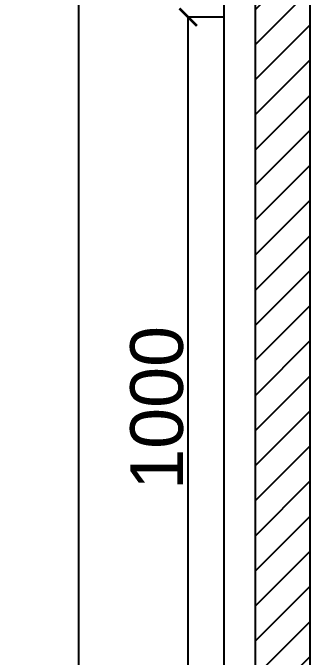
# Model space of a CAD drawing. Header units: millimetres. Extents: x -152054 to 94068, y -14280 to 91468.
# Drawn here: x -82655 to -82274, y 30212 to 31036 of the extents above; entities that cross this region are included whole.
import ezdxf

# ---------------------------------------------------------------- set-up
doc = ezdxf.new("R2010")
doc.units = ezdxf.units.MM
doc.styles.get("Standard").update_dxf_attribs({"font": 'arial.ttf'})
doc.dimstyles.new('ISO-25', dxfattribs={"dimtxt": 67.5, "dimasz": 22.5, "dimexe": 1.25, "dimexo": 0.625, "dimgap": 5.63, "dimtad": 1, "dimtoh": 1, "dimdec": 0, "dimtxsty": 'Standard', "dimblk": 'ARCHTICK', "dimcen": 2.5, "dimclrd": 40, "dimclre": 40, "dimclrt": 1, "dimadec": 0, "dimazin": 0, "dimtfac": 1, "dimtdec": 0, "dimtmove": 0, "dimatfit": 3, "dimldrblk": 'BOXFILLED', "dimfxl": 1, "dimarcsym": 0})

# ---------------------------------------------------------------- blocks, each defined once
blk = doc.blocks.new('_ArchTick')
at = {"color": 0, "linetype": 'ByBlock', "const_width": 0.15}
blk.add_lwpolyline([(-0.5, -0.5), (0.5, 0.5)], dxfattribs=at)
blk = doc.blocks.new('*D100')
at = {"color": 40, "lineweight": -2, "transparency": 16777216}
for p, q in [((-82384.84, 31130.73), (-82571.82, 31130.73)), ((-82570.57, 27280.73), (-82570.57, 31130.73)), ((-82384.84, 27280.73), (-82571.82, 27280.73))]:
    blk.add_line(p, q, dxfattribs=at)
at = {"layer": 'Defpoints', "color": 0, "transparency": 16777216}
for p in [(-82570.57, 31130.73), (-82384.22, 31130.73), (-82384.22, 27280.73)]:
    blk.add_point(p, dxfattribs=at)
at = {"color": 40, "lineweight": -2, "transparency": 16777216, "xscale": 22.5, "yscale": 22.5, "zscale": 22.5}
for p, rotation in [((-82570.57, 31130.73), 90), ((-82570.57, 27280.73), 270)]:
    blk.add_blockref('_ArchTick', p, dxfattribs=dict(at, rotation=rotation))
at = {"color": 1, "transparency": 16777216, "insert": (-82610.68, 29205.73), "char_height": 67.5, "attachment_point": 5, "rotation": 90}
blk.add_mtext('3850', dxfattribs=at)
blk = doc.blocks.new('_BoxFilled')
at = {"color": 0, "linetype": 'ByBlock', "lineweight": -2}
blk.add_line((-0.5, 0), (-1, 0), dxfattribs=at)
at = {"color": 0, "linetype": 'ByBlock'}
blk.add_solid([(-0.5, 0.5), (0.5, 0.5), (-0.5, -0.5), (0.5, -0.5)], dxfattribs=at)
blk = doc.blocks.new('*D103')
at = {"color": 40, "lineweight": -2, "transparency": 16777216}
for p, q in [((-82384.84, 31030.73), (-82431.61, 31030.73)), ((-82430.36, 30030.73), (-82430.36, 31030.73)), ((-82384.84, 30030.73), (-82431.61, 30030.73))]:
    blk.add_line(p, q, dxfattribs=at)
at = {"layer": 'Defpoints', "color": 0, "transparency": 16777216}
for p in [(-82430.36, 31030.73), (-82384.22, 31030.73), (-82384.22, 30030.73)]:
    blk.add_point(p, dxfattribs=at)
at = {"color": 40, "lineweight": -2, "transparency": 16777216, "xscale": 22.5, "yscale": 22.5, "zscale": 22.5}
for p, rotation in [((-82430.36, 31030.73), 90), ((-82430.36, 30030.73), 270)]:
    blk.add_blockref('_ArchTick', p, dxfattribs=dict(at, rotation=rotation))
at = {"color": 1, "transparency": 16777216, "insert": (-82470.45, 30530.73), "char_height": 67.5, "attachment_point": 5, "rotation": 90}
blk.add_mtext('1000', dxfattribs=at)

msp = doc.modelspace()

# ---------------------------------------------------------------- hatches: boundary and pattern name
h = msp.add_hatch()
h.set_pattern_fill('ANSI31', color=1, scale=10)
h.set_pattern_definition([(45, (17246.474, -14624.232), (-22.45064, 22.45064), [])])
h.paths.add_polyline_path([(-82274.22, 31130.73), (-82344.22, 31130.73), (-82344.22, 29280.73), (-82274.22, 29280.73)])

# ---------------------------------------------------------------- linework, layer by layer
for points in [[(-82384.22, 27130.73), (-82384.22, 31280.73)], [(-82344.22, 29280.73), (-82344.22, 31130.73)], [(-82274.22, 29280.73), (-82274.22, 31130.73)]]:
    msp.add_lwpolyline(points)

# ---------------------------------------------------------------- dimensions: what is measured, and where the dimension line sits
for base, p1, p2, picture, middle in [((-82570.57, 31130.73), (-82384.22, 27280.73), (-82384.22, 31130.73), '*D100', (-82610.68, 29205.73)), ((-82430.36, 31030.73), (-82384.22, 30030.73), (-82384.22, 31030.73), '*D103', (-82470.45, 30530.73))]:
    dim = msp.add_linear_dim(base=base, p1=p1, p2=p2, angle=90, dimstyle='ISO-25')
    dim.commit()
    dim.dimension.update_dxf_attribs({"geometry": picture, "text_midpoint": middle})

doc.saveas('drawing.dxf')
